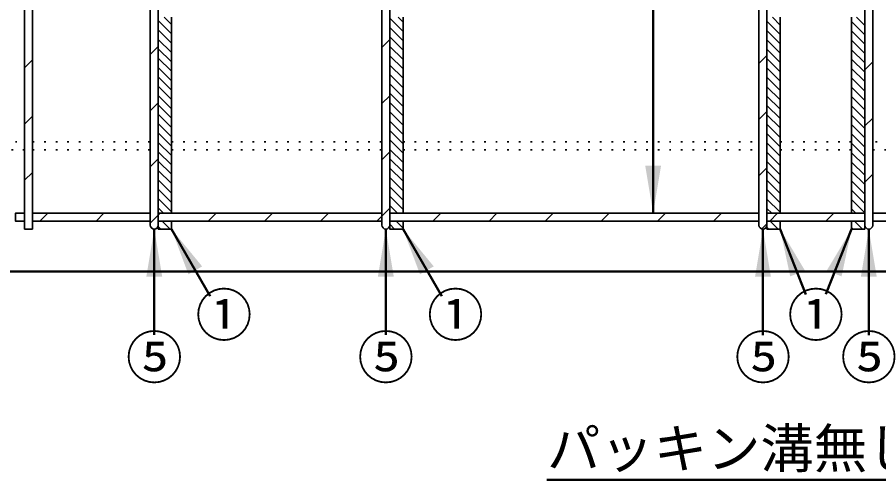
# Model space of a CAD drawing. Units: millimetres, scale not verified. Extents: x -2102 to 2102, y -1485 to 1485.
# Drawn here: x 1125 to 1777, y 310 to 659 of the extents above; entities that cross this region are included whole.
import ezdxf
from ezdxf.enums import TextEntityAlignment as Align

# ---------------------------------------------------------------- set-up
doc = ezdxf.new("R2010")
doc.units = ezdxf.units.MM
doc.header["$LTSCALE"] = 5
doc.linetypes.add('DOTTED', pattern=[1.75, 0.25, -1.5])
doc.layers.add('0-0_V-nasSTD', color=7, linetype='Continuous', lineweight=35)
doc.layers.add('0-1_0', color=7, linetype='Continuous', lineweight=50)
doc.styles.add('ＭＳ ゴシック', font='')
doc.styles.get('ＭＳ ゴシック').set_extended_font_data('MS Gothic')

msp = doc.modelspace()

# ---------------------------------------------------------------- linework, layer by layer
at = {"layer": '0-0_V-nasSTD', "lineweight": 50}
for p, q in [((1606.052, 1045.857), (1606.052, 510.857)), ((1229.052, 418.907), (1229.052, 498.857)), ((1271.342, 448.125), (1242.052, 498.857)), ((1404.052, 418.907), (1404.052, 498.857)), ((1446.342, 448.125), (1417.052, 498.857)), ((1689.052, 418.848), (1689.052, 498.848)), ((1721.457, 449.485), (1702.052, 498.848)), ((1736.692, 449.602), (1756.052, 498.848)), ((1769.052, 418.848), (1769.052, 498.848))]:
    msp.add_line(p, q, dxfattribs=at)
at = {"layer": '0-0_V-nasSTD'}
for p, q in [((1236.562, 658.857), (1242.052, 653.368)), ((1407.052, 658.073), (1417.052, 648.073)), ((1413.339, 658.857), (1417.052, 655.144)), ((1696.182, 658.857), (1702.052, 652.987)), ((1756.052, 658.857), (1756.052, 563.977)), ((1759.821, 658.857), (1766.052, 652.627)), ((1232.052, 656.297), (1242.052, 646.297)), ((1692.052, 655.916), (1702.052, 645.916)), ((1756.052, 655.556), (1766.052, 645.556)), ((1232.052, 649.225), (1242.052, 639.225)), ((1407.052, 651.002), (1417.052, 641.002)), ((1692.052, 648.845), (1702.052, 638.845)), ((1756.052, 648.484), (1766.052, 638.484)), ((1232.052, 642.154), (1242.052, 632.154)), ((1407.052, 643.931), (1417.052, 633.931)), ((1692.052, 641.774), (1702.052, 631.774)), ((1756.052, 641.413), (1766.052, 631.413)), ((1232.052, 635.083), (1242.052, 625.083)), ((1407.052, 636.86), (1417.052, 626.86)), ((1692.052, 634.703), (1702.052, 624.703)), ((1756.052, 634.342), (1766.052, 624.342)), ((1232.052, 628.012), (1242.052, 618.012)), ((1407.052, 629.789), (1417.052, 619.789)), ((1692.052, 627.632), (1702.052, 617.632)), ((1756.052, 627.271), (1766.052, 617.271)), ((1232.052, 620.941), (1242.052, 610.941)), ((1407.052, 622.718), (1417.052, 612.718)), ((1692.052, 620.561), (1702.052, 610.561)), ((1756.052, 620.2), (1766.052, 610.2)), ((1232.052, 613.87), (1242.052, 603.87)), ((1407.052, 615.647), (1417.052, 605.647)), ((1692.052, 613.49), (1702.052, 603.49)), ((1756.052, 613.129), (1766.052, 603.129)), ((1232.052, 606.799), (1242.052, 596.799)), ((1407.052, 608.576), (1417.052, 598.576)), ((1692.052, 606.418), (1702.052, 596.418)), ((1756.052, 606.058), (1766.052, 596.058)), ((1232.052, 599.728), (1242.052, 589.728)), ((1407.052, 601.505), (1417.052, 591.505)), ((1692.052, 599.347), (1702.052, 589.347)), ((1232.052, 592.657), (1242.052, 582.657)), ((1407.052, 594.434), (1417.052, 584.434)), ((1756.052, 598.987), (1766.052, 588.987)), ((1407.052, 587.363), (1417.052, 577.363)), ((1692.052, 592.276), (1702.052, 582.276)), ((1756.052, 591.916), (1766.052, 581.916)), ((1232.052, 585.586), (1242.052, 575.586)), ((1407.052, 580.291), (1417.052, 570.291)), ((1692.052, 585.205), (1702.052, 575.205)), ((1756.052, 584.845), (1766.052, 574.845)), ((1232.052, 578.515), (1242.052, 568.515)), ((1407.052, 573.22), (1417.052, 563.22)), ((1692.052, 578.134), (1702.052, 568.134)), ((1756.052, 577.774), (1766.052, 567.774)), ((1232.052, 571.444), (1242.052, 561.444)), ((1692.052, 571.063), (1702.052, 561.063)), ((1756.052, 570.703), (1766.052, 560.703)), ((1232.052, 564.373), (1242.052, 554.373)), ((1407.052, 566.149), (1417.052, 556.149)), ((1692.052, 563.992), (1702.052, 553.992)), ((1756.052, 563.632), (1766.052, 553.632)), ((1232.052, 557.302), (1242.052, 547.302)), ((1407.052, 559.078), (1417.052, 549.078)), ((1692.052, 556.921), (1702.052, 546.921)), ((1756.052, 556.561), (1766.052, 546.561)), ((1232.052, 550.231), (1242.052, 540.231)), ((1407.052, 552.007), (1417.052, 542.007)), ((1692.052, 549.85), (1702.052, 539.85)), ((1756.052, 549.49), (1766.052, 539.49)), ((1232.052, 543.159), (1242.052, 533.159)), ((1407.052, 544.936), (1417.052, 534.936)), ((1692.052, 542.779), (1702.052, 532.779)), ((1756.052, 542.418), (1766.052, 532.418)), ((1232.052, 536.088), (1242.052, 526.088)), ((1407.052, 537.865), (1417.052, 527.865)), ((1692.052, 535.708), (1702.052, 525.708)), ((1756.052, 535.347), (1766.052, 525.347)), ((1232.052, 529.017), (1242.052, 519.017)), ((1407.052, 530.794), (1417.052, 520.794)), ((1692.052, 528.637), (1702.052, 518.637)), ((1756.052, 528.276), (1766.052, 518.276)), ((1232.052, 521.946), (1242.052, 511.946)), ((1407.052, 523.723), (1417.052, 513.723)), ((1692.052, 521.566), (1702.052, 511.566)), ((1756.052, 521.205), (1766.052, 511.205)), ((1232.052, 514.875), (1236.07, 510.857)), ((1407.052, 516.652), (1412.847, 510.857)), ((1692.052, 514.495), (1695.689, 510.857)), ((1756.052, 514.134), (1759.329, 510.857)), ((1234.999, 504.857), (1240.999, 498.857)), ((1242.052, 498.857), (1242.052, 504.857)), ((1407.052, 502.51), (1410.705, 498.857)), ((1411.776, 504.857), (1417.052, 499.581)), ((1417.052, 498.857), (1417.052, 504.857)), ((1694.618, 504.857), (1700.627, 498.848)), ((1701.689, 504.857), (1702.052, 504.495)), ((1756.052, 504.857), (1756.052, 498.857)), ((1758.258, 504.857), (1764.258, 498.857)), ((1765.329, 504.857), (1766.052, 504.134)), ((1232.052, 500.733), (1233.928, 498.857)), ((1692.052, 500.352), (1693.556, 498.848)), ((1756.052, 499.992), (1757.187, 498.857)), ((1756.052, 498.857), (1766.052, 498.857))]:
    msp.add_line(p, q, dxfattribs=at)
for points in [[(1242.052, 510.857), (1242.052, 557.977), (1242.052, 561.864), (1242.052, 563.977), (1242.052, 658.857)], [(1417.052, 510.857), (1417.052, 557.977), (1417.052, 563.977), (1417.052, 658.857)], [(1702.052, 510.848), (1702.052, 557.977), (1702.052, 563.977), (1702.052, 658.848)], [(1756.052, 563.977), (1756.052, 557.977), (1756.052, 510.857)], [(1232.052, 501.857), (1232.052, 498.857), (1242.052, 498.857)], [(1407.052, 501.857), (1407.052, 498.857), (1417.052, 498.857)], [(1692.052, 501.848), (1692.052, 498.848), (1702.052, 498.848), (1702.052, 504.848)]]:
    msp.add_lwpolyline(points, dxfattribs=at)
for points in [[(1600.052, 546.857), (1606.052, 510.857), (1612.052, 546.857)], [(1223.052, 462.857), (1229.052, 498.857), (1235.052, 462.857)], [(1242.052, 498.857), (1254.855, 464.68), (1265.248, 470.68)], [(1398.052, 462.857), (1404.052, 498.857), (1410.052, 462.857)], [(1417.052, 498.857), (1429.855, 464.68), (1440.248, 470.68)], [(1683.052, 462.848), (1689.052, 498.848), (1695.052, 462.848)], [(1702.052, 498.848), (1709.639, 463.149), (1715.223, 465.344)], [(1702.052, 498.848), (1715.223, 465.344), (1720.807, 467.539)], [(1737.297, 467.539), (1742.881, 465.344), (1756.052, 498.848)], [(1742.881, 465.344), (1748.465, 463.149), (1756.052, 498.848)], [(1763.052, 462.848), (1769.052, 498.848), (1775.052, 462.848)]]:
    msp.add_solid(points, dxfattribs=at)
at = {"layer": '0-1_0', "lineweight": 35}
for p, q in [((1131.052, 974.857), (1131.052, 498.857)), ((1137.052, 974.857), (1137.052, 498.857)), ((1226.052, 971.857), (1226.052, 501.857)), ((1232.052, 971.857), (1232.052, 501.857)), ((1401.052, 971.857), (1401.052, 501.857)), ((1407.052, 971.857), (1407.052, 501.857)), ((1686.052, 971.848), (1686.052, 501.848)), ((1692.052, 971.848), (1692.052, 501.848)), ((1766.052, 971.848), (1766.052, 501.848)), ((1772.052, 971.848), (1772.052, 501.848)), ((1242.052, 658.857), (1242.052, 510.857)), ((1417.052, 658.857), (1417.052, 510.857)), ((1702.052, 658.848), (1702.052, 510.848)), ((1756.052, 510.857), (1756.052, 658.857)), ((1407.052, 642.012), (1401.052, 636.012)), ((1232.052, 636.717), (1226.052, 630.717)), ((1137.052, 626.57), (1131.052, 620.57)), ((1692.052, 630.027), (1686.052, 624.027)), ((1772.052, 625.174), (1766.052, 619.174)), ((1407.052, 599.585), (1401.052, 593.585)), ((1232.052, 594.291), (1226.052, 588.291)), ((1692.052, 587.6), (1686.052, 581.6)), ((1137.052, 584.144), (1131.052, 578.144)), ((1772.052, 582.748), (1766.052, 576.748)), ((1407.052, 557.159), (1401.052, 551.159)), ((1232.052, 551.864), (1226.052, 545.864)), ((1137.052, 541.717), (1131.052, 535.717)), ((1692.052, 545.174), (1686.052, 539.174)), ((1772.052, 540.321), (1766.052, 534.321)), ((1407.052, 514.732), (1401.052, 508.732)), ((1137.052, 510.857), (1226.052, 510.857)), ((1142.618, 504.857), (1148.618, 510.857)), ((1185.044, 504.857), (1191.044, 510.857)), ((1232.052, 509.438), (1226.052, 503.438)), ((1232.052, 510.857), (1401.052, 510.857)), ((1233.47, 510.857), (1232.052, 509.438)), ((1269.897, 504.857), (1275.897, 510.857)), ((1312.323, 504.857), (1318.323, 510.857)), ((1354.75, 504.857), (1360.75, 510.857)), ((1397.176, 504.857), (1401.052, 508.732)), ((1407.052, 510.857), (1686.052, 510.857)), ((1439.602, 504.857), (1445.602, 510.857)), ((1482.029, 504.857), (1488.029, 510.857)), ((1524.455, 504.857), (1530.455, 510.857)), ((1566.882, 504.857), (1572.882, 510.857)), ((1609.308, 504.857), (1615.308, 510.857)), ((1651.734, 504.857), (1657.734, 510.857)), ((1692.052, 510.857), (1766.052, 510.857)), ((1700.161, 510.857), (1694.161, 504.857)), ((1736.587, 504.857), (1742.587, 510.857)), ((1137.052, 504.857), (1226.052, 504.857)), ((1232.052, 504.857), (1401.052, 504.857)), ((1242.052, 504.857), (1242.052, 498.857)), ((1407.052, 504.857), (1686.052, 504.857)), ((1417.052, 504.857), (1417.052, 498.857)), ((1446.673, 504.857), (1446.673, 504.857)), ((1460.816, 504.857), (1460.816, 504.857)), ((1474.958, 504.857), (1474.958, 504.857)), ((1510.313, 504.857), (1510.313, 504.857)), ((1524.455, 504.857), (1524.455, 504.857)), ((1692.052, 502.748), (1688.259, 498.955)), ((1692.052, 504.857), (1766.052, 504.857)), ((1702.052, 504.848), (1702.052, 498.848)), ((1756.052, 504.857), (1756.052, 498.857)), ((1766.052, 501.848), (1766.052, 498.857)), ((1131.052, 498.857), (1137.052, 498.857)), ((1137.052, 499.291), (1136.618, 498.857)), ((1232.052, 498.857), (1242.052, 498.857)), ((1232.052, 498.857), (1242.052, 498.857)), ((1407.052, 498.857), (1417.052, 498.857)), ((1407.052, 498.857), (1417.052, 498.857)), ((1692.052, 498.848), (1702.052, 498.848)), ((1692.052, 498.848), (1702.052, 498.848)), ((1756.052, 498.857), (1766.052, 498.857)), ((1756.052, 498.857), (1766.052, 498.857)), ((1765.943, 498.857), (1766.052, 498.966))]:
    msp.add_line(p, q, dxfattribs=at)
at = {"layer": '0-1_0', "linetype": 'DOTTED', "lineweight": 35}
for p, q in [((809.052, 564.68), (1131.052, 564.68)), ((1137.052, 564.68), (1226.052, 564.68)), ((1242.052, 564.68), (1401.052, 564.68)), ((1417.052, 564.68), (1686.052, 564.68)), ((1702.052, 564.68), (1756.052, 564.68)), ((1131.052, 558.68), (809.052, 558.68)), ((1137.052, 558.68), (1226.052, 558.68)), ((1242.052, 558.68), (1401.052, 558.68)), ((1417.052, 558.68), (1686.052, 558.68)), ((1702.052, 558.68), (1756.052, 558.68))]:
    msp.add_line(p, q, dxfattribs=at)
at = {"layer": '0-1_0'}
for p, q in [((1070.552, 466.857), (1809.052, 466.857)), ((1525.844, 309.53), (1809.052, 309.53))]:
    msp.add_line(p, q, dxfattribs=at)
at = {"layer": '0-1_0', "linetype": 'DOTTED', "lineweight": 35}
msp.add_lwpolyline([(1772.052, 558.68), (1784.052, 558.68), (1784.052, 564.68), (1772.052, 564.68)], dxfattribs=at)
at = {"layer": '0-1_0', "lineweight": 35}
for points in [[(1131.052, 510.857), (1124.052, 510.857), (1124.052, 504.857), (1131.052, 504.857)], [(1772.052, 504.857), (1784.052, 504.857), (1784.052, 510.857), (1772.052, 510.857)]]:
    msp.add_lwpolyline(points, dxfattribs=at)
for centre in [(1229.052, 501.857), (1404.052, 501.857), (1689.052, 501.848), (1769.052, 501.848)]:
    msp.add_arc(centre, 3, 180, 0, dxfattribs=at)

# ---------------------------------------------------------------- texts
at = {"layer": '0-0_V-nasSTD', "style": 'ＭＳ ゴシック'}
for s, height, p in [('①', 31.67, (1260.105, 408.576)), ('①', 31.67, (1435.105, 408.576)), ('①', 31.67, (1707.452, 408.567)), ('⑤', 31.67, (1207.488, 376.557)), ('⑤', 31.67, (1382.488, 376.557)), ('⑤', 31.67, (1667.488, 376.548)), ('⑤', 31.67, (1747.488, 376.548)), ('パッキン溝無し', 29.56, (1525.844, 309.53))]:
    msp.add_text(s, height=height, dxfattribs=at).set_placement(p, align=Align.BOTTOM_LEFT)

doc.saveas('drawing.dxf')
